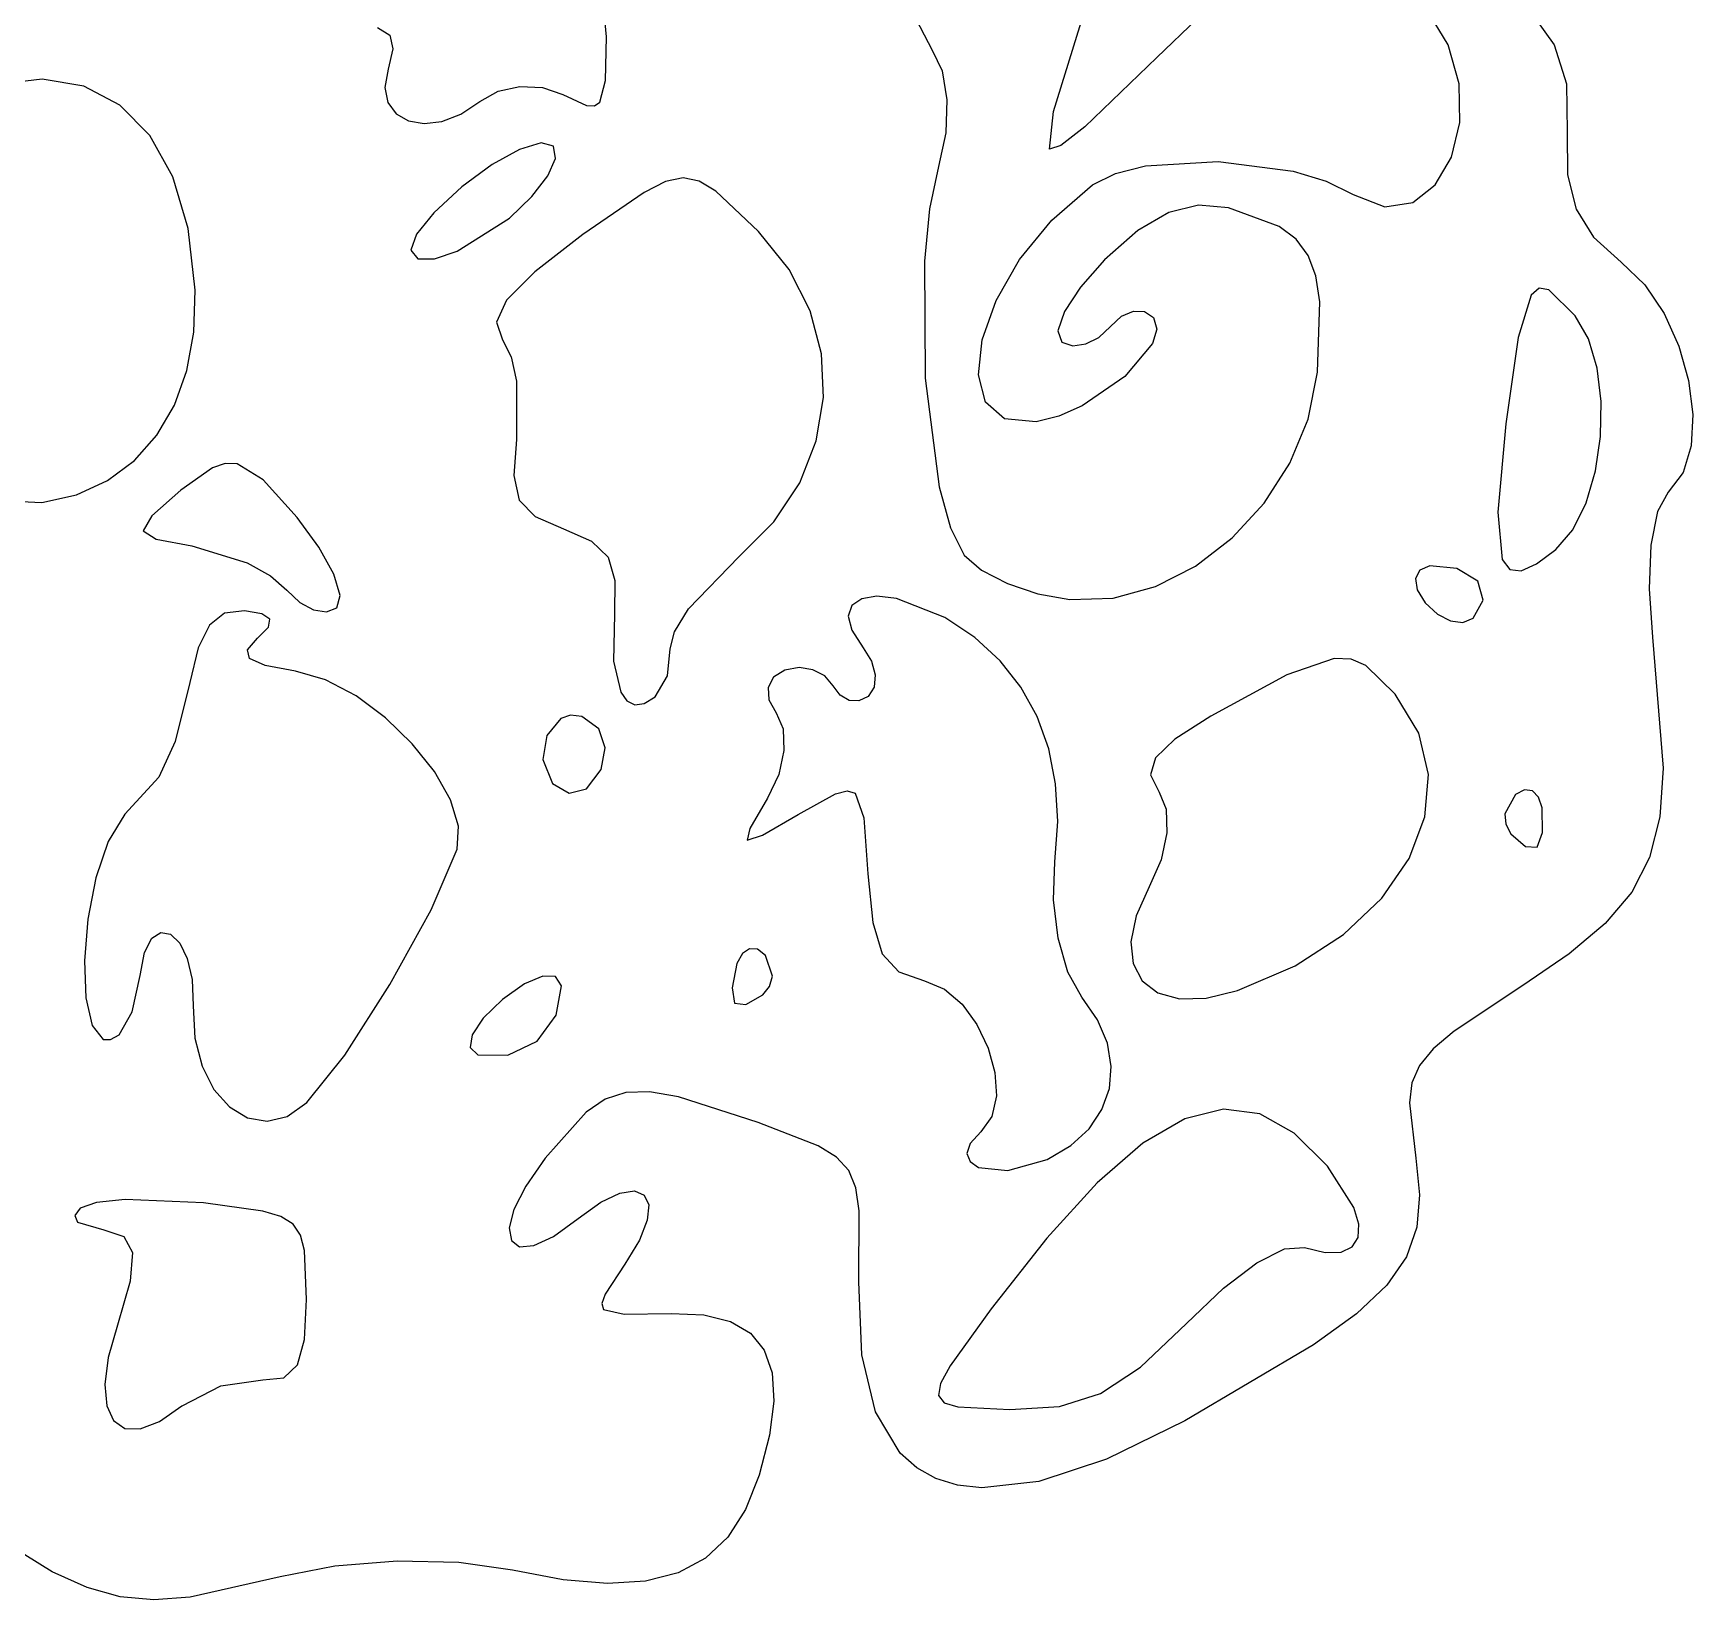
# Model space of a CAD drawing. Extents: x 9 to 1857, y 16 to 982.
# Drawn here: x 1544.4 to 1600.7, y 287.4 to 340.5 of the extents above; entities that cross this region are included whole.
import ezdxf

# ---------------------------------------------------------------- set-up
doc = ezdxf.new("R2010")
doc.units = 0

msp = doc.modelspace()

# ---------------------------------------------------------------- linework, layer by layer
at = {"layer": 'Layer 1'}
for p, q in [((1563.8504, 340.41072), (1563.635225, 342.632319)), ((1579.8067, 340.42605), (1580.336856, 342.139048)), ((1592.419615, 340.140434), (1591.6635, 341.38374)), ((1595.060091, 341.46313), (1596.017875, 340.13376)), ((1574.2058, 341.284271), (1574.9031, 339.95274)), ((1583.901715, 341.023552), (1582.5252, 339.70204)), ((1556.072614, 340.727197), (1556.491663, 340.459989)), ((1556.491663, 340.459989), (1556.59933, 340.005466)), ((1563.817288, 338.928155), (1563.8504, 340.41072)), ((1579.021925, 337.878015), (1579.8067, 340.42605)), ((1556.59933, 340.005466), (1556.4371, 339.30681)), ((1574.9031, 339.95274), (1575.24342, 339.251697)), ((1582.5252, 339.70204), (1580.0826, 337.348884)), ((1592.787092, 338.811271), (1592.419615, 340.140434)), ((1596.017875, 340.13376), (1596.429772, 338.809183)), ((1556.4371, 339.30681), (1556.32686, 338.686222)), ((1575.24342, 339.251697), (1575.398013, 338.27505)), ((1544.68762, 338.970287), (1543.10999, 338.7863)), ((1546.101406, 338.731476), (1544.68762, 338.970287)), ((1547.327662, 338.08757), (1546.101406, 338.731476)), ((1556.32686, 338.686222), (1556.42788, 338.179452)), ((1560.170628, 338.560827), (1560.909275, 338.722775)), ((1560.909275, 338.722775), (1561.669634, 338.686798)), ((1561.669634, 338.686798), (1562.3594, 338.44514)), ((1563.623675, 338.193261), (1563.817288, 338.928155)), ((1592.808021, 337.503808), (1592.787092, 338.811271)), ((1596.429772, 338.809183), (1596.4536, 337.18352)), ((1548.342705, 337.056274), (1547.327662, 338.08757)), ((1556.42788, 338.179452), (1556.705794, 337.798637)), ((1558.899092, 337.777684), (1559.546, 338.20871)), ((1559.546, 338.20871), (1560.170628, 338.560827)), ((1562.3594, 338.44514), (1563.170675, 338.075702)), ((1563.170675, 338.075702), (1563.435779, 338.065461)), ((1563.435779, 338.065461), (1563.623675, 338.193261)), ((1575.398013, 338.27505), (1575.359723, 337.1521)), ((1556.705794, 337.798637), (1557.126238, 337.555915)), ((1557.126238, 337.555915), (1557.654845, 337.463424)), ((1557.654845, 337.463424), (1558.257252, 337.533301)), ((1558.257252, 337.533301), (1558.899092, 337.777684)), ((1578.8811, 336.59418), (1579.021925, 337.878015)), ((1592.524488, 336.325603), (1592.808021, 337.503808)), ((1549.122848, 335.655293), (1548.342705, 337.056274)), ((1575.359723, 337.1521), (1575.1214, 336.01215)), ((1580.0826, 337.348884), (1579.266919, 336.720735)), ((1596.4536, 337.18352), (1596.472089, 335.724795)), ((1560.895862, 336.582496), (1559.96653, 336.069858)), ((1561.625339, 336.806251), (1560.895862, 336.582496)), ((1562.0528, 336.69577), (1561.625339, 336.806251)), ((1562.116352, 336.283856), (1562.0528, 336.69577)), ((1579.266919, 336.720735), (1578.8811, 336.59418)), ((1591.978581, 335.384213), (1592.524488, 336.325603)), ((1559.96653, 336.069858), (1558.9395, 335.31369)), ((1561.854863, 335.68687), (1562.116352, 336.283856)), ((1575.1214, 336.01215), (1574.810602, 334.566224)), ((1580.3418, 335.37921), (1581.120068, 335.767985)), ((1581.120068, 335.767985), (1582.140697, 336.028727)), ((1582.140697, 336.028727), (1584.611425, 336.176967)), ((1584.611425, 336.176967), (1587.158766, 335.845655)), ((1587.158766, 335.845655), (1588.27516, 335.506954)), ((1549.644408, 333.90233), (1549.122848, 335.655293)), ((1558.9395, 335.31369), (1557.985334, 334.436584)), ((1561.317542, 334.984817), (1561.854863, 335.68687)), ((1565.844565, 335.492228), (1565.121572, 335.129746)), ((1566.4472, 335.619495), (1565.844565, 335.492228)), ((1566.997204, 335.512753), (1566.4472, 335.619495)), ((1567.562303, 335.173207), (1566.997204, 335.512753)), ((1578.967493, 334.189955), (1580.3418, 335.37921)), ((1588.27516, 335.506954), (1589.1875, 335.05651)), ((1591.212389, 334.787196), (1591.978581, 335.384213)), ((1596.472089, 335.724795), (1596.758338, 334.563044)), ((1560.5536, 334.2577), (1561.317542, 334.984817)), ((1565.121572, 335.129746), (1563.0436, 333.69431)), ((1569.0087, 333.80053), (1567.562303, 335.173207)), ((1583.94707, 334.697651), (1582.933663, 334.44601)), ((1584.9633, 334.60363), (1583.94707, 334.697651)), ((1589.1875, 335.05651), (1590.267999, 334.642109)), ((1590.267999, 334.642109), (1591.212389, 334.787196)), ((1557.985334, 334.436584), (1557.3973, 333.70516)), ((1558.778175, 333.138724), (1560.5536, 334.2577)), ((1560.5536, 334.2577), (1560.5536, 334.2577)), ((1574.810602, 334.566224), (1574.636953, 332.796908)), ((1577.868578, 332.848602), (1578.967493, 334.189955)), ((1582.933663, 334.44601), (1581.880673, 333.830927)), ((1586.677469, 333.971122), (1584.9633, 334.60363)), ((1596.758338, 334.563044), (1597.351167, 333.60466)), ((1549.8837, 331.81509), (1549.644408, 333.90233)), ((1557.3973, 333.70516), (1557.205566, 333.168481)), ((1563.0436, 333.69431), (1561.411955, 332.429176)), ((1570.046433, 332.507691), (1569.0087, 333.80053)), ((1581.880673, 333.830927), (1580.7457, 332.83462)), ((1587.254524, 333.538171), (1586.677469, 333.971122)), ((1587.6662, 332.988009), (1587.254524, 333.538171)), ((1597.351167, 333.60466), (1598.2894, 332.75604)), ((1557.205566, 333.168481), (1557.4403, 332.87561)), ((1558.003478, 332.877512), (1558.778175, 333.138724)), ((1587.928476, 332.291075), (1587.6662, 332.988009)), ((1557.4403, 332.87561), (1558.003478, 332.877512)), ((1561.411955, 332.429176), (1560.454813, 331.466626)), ((1570.758902, 331.11121), (1570.046433, 332.507691)), ((1574.636953, 332.796908), (1574.666275, 328.818696)), ((1577.069481, 331.457609), (1577.868578, 332.848602)), ((1580.7457, 332.83462), (1579.932573, 331.914076)), ((1598.2894, 332.75604), (1599.087172, 331.992769)), ((1549.841308, 330.389487), (1549.8837, 331.81509)), ((1579.932573, 331.914076), (1579.388613, 331.081486)), ((1588.057331, 331.417809), (1587.928476, 332.291075)), ((1595.50343, 331.874436), (1595.234675, 331.644209)), ((1595.829163, 331.815758), (1595.50343, 331.874436)), ((1596.7235, 330.94387), (1595.829163, 331.815758)), ((1599.087172, 331.992769), (1599.744417, 331.019507)), ((1560.454813, 331.466626), (1560.110289, 330.725749)), ((1576.594625, 330.11944), (1577.069481, 331.457609)), ((1587.9787, 329.02404), (1588.057331, 331.417809)), ((1595.234675, 331.644209), (1594.79615, 330.20485)), ((1560.110289, 330.725749), (1560.3165, 330.12563)), ((1571.148497, 329.650435), (1570.758902, 331.11121)), ((1579.388613, 331.081486), (1579.16132, 330.42835)), ((1580.955, 330.57357), (1581.331605, 330.923413)), ((1581.331605, 330.923413), (1581.732163, 331.098633)), ((1581.732163, 331.098633), (1582.108814, 331.089025)), ((1582.108814, 331.089025), (1582.4137, 330.88439)), ((1582.4137, 330.88439), (1582.532051, 330.491614)), ((1597.18156, 330.158483), (1596.7235, 330.94387)), ((1599.744417, 331.019507), (1600.245875, 329.910987)), ((1549.602798, 329.082399), (1549.841308, 330.389487)), ((1560.3165, 330.12563), (1560.608694, 329.551329)), ((1576.468435, 328.936554), (1576.594625, 330.11944)), ((1579.16132, 330.42835), (1579.2982, 330.04617)), ((1580.119663, 329.984899), (1580.562798, 330.206653)), ((1580.562798, 330.206653), (1580.955, 330.57357)), ((1582.532051, 330.491614), (1582.376566, 329.997964)), ((1594.79615, 330.20485), (1594.3697, 327.27331)), ((1597.473366, 329.164052), (1597.18156, 330.158483)), ((1571.217613, 328.16471), (1571.148497, 329.650435)), ((1579.2982, 330.04617), (1579.679995, 329.92563)), ((1579.679995, 329.92563), (1580.119663, 329.984899)), ((1582.376566, 329.997964), (1581.4393, 328.881365)), ((1600.245875, 329.910987), (1600.576288, 328.741943)), ((1549.179374, 327.909362), (1549.602798, 329.082399)), ((1560.608694, 329.551329), (1560.796075, 328.721924)), ((1587.661093, 327.436588), (1587.9787, 329.02404)), ((1597.605032, 328.035499), (1597.473366, 329.164052)), ((1560.796075, 328.721924), (1560.7937, 326.74191)), ((1574.666275, 328.818696), (1575.139709, 325.138686)), ((1576.715334, 328.011413), (1576.468435, 328.936554)), ((1581.4393, 328.881365), (1579.992334, 327.881233)), ((1600.576288, 328.741943), (1600.720395, 327.587108)), ((1548.582238, 326.885909), (1549.179374, 327.909362)), ((1570.968638, 326.693381), (1571.217613, 328.16471)), ((1577.359748, 327.446478), (1576.715334, 328.011413)), ((1579.992334, 327.881233), (1579.199724, 327.533168)), ((1597.582675, 326.847748), (1597.605032, 328.035499)), ((1578.4261, 327.34421), (1577.359748, 327.446478)), ((1579.199724, 327.533168), (1578.4261, 327.34421)), ((1587.043197, 325.943395), (1587.661093, 327.436588)), ((1600.720395, 327.587108), (1600.662939, 326.521217)), ((1547.82259, 326.027575), (1548.582238, 326.885909)), ((1560.7937, 326.74191), (1560.69915, 325.515629)), ((1594.3697, 327.27331), (1594.098619, 324.279088)), ((1597.412408, 325.675721), (1597.582675, 326.847748)), ((1570.403967, 325.275795), (1570.968638, 326.693381)), ((1600.662939, 326.521217), (1600.38866, 325.619003)), ((1546.911633, 325.349896), (1547.82259, 326.027575)), ((1550.469325, 325.777218), (1549.4027, 325.02299)), ((1550.904329, 325.926335), (1550.469325, 325.777218)), ((1551.315375, 325.913715), (1550.904329, 325.926335)), ((1552.190337, 325.374035), (1551.315375, 325.913715)), ((1586.17054, 324.586291), (1587.043197, 325.943395)), ((1597.100347, 324.594342), (1597.412408, 325.675721)), ((1600.38866, 325.619003), (1599.8823, 324.9552)), ((1545.860569, 324.868406), (1546.911633, 325.349896)), ((1553.3437, 324.09973), (1552.190337, 325.374035)), ((1560.69915, 325.515629), (1560.8866, 324.688043)), ((1569.52599, 323.951296), (1570.403967, 325.275795)), ((1575.139709, 325.138686), (1575.521201, 323.742123)), ((1543.977144, 324.637982), (1544.6806, 324.59864)), ((1544.6806, 324.59864), (1545.860569, 324.868406)), ((1549.4027, 325.02299), (1548.409864, 324.14956)), ((1560.8866, 324.688043), (1561.425725, 324.12878)), ((1585.08865, 323.407107), (1586.17054, 324.586291)), ((1596.652606, 323.678534), (1597.100347, 324.594342)), ((1599.8823, 324.9552), (1599.519309, 324.300548)), ((1548.409864, 324.14956), (1548.120687, 323.642544)), ((1554.086469, 323.089009), (1553.3437, 324.09973)), ((1561.425725, 324.12878), (1562.3862, 323.70747)), ((1568.3371, 322.75923), (1569.52599, 323.951296)), ((1594.098619, 324.279088), (1594.2547, 322.664015)), ((1599.519309, 324.300548), (1599.2991, 323.154304)), ((1548.120687, 323.642544), (1548.563717, 323.354383)), ((1562.3862, 323.70747), (1563.340367, 323.29161)), ((1575.521201, 323.742123), (1575.9876, 322.81805)), ((1583.843054, 322.447675), (1585.08865, 323.407107)), ((1596.0753, 323.00322), (1596.652606, 323.678534)), ((1548.563717, 323.354383), (1549.7675, 323.13752)), ((1549.7675, 323.13752), (1551.6445, 322.559593)), ((1554.588075, 322.173019), (1554.086469, 323.089009)), ((1563.340367, 323.29161), (1563.900588, 322.747881)), ((1575.9876, 322.81805), (1576.579459, 322.306446)), ((1595.413865, 322.516632), (1596.0753, 323.00322)), ((1596.0753, 323.00322), (1596.0753, 323.00322)), ((1599.2991, 323.154304), (1599.238941, 321.677975)), ((1551.6445, 322.559593), (1552.44005, 322.112668)), ((1563.900588, 322.747881), (1564.135364, 321.961702)), ((1566.633725, 320.996981), (1568.3371, 322.75923)), ((1576.579459, 322.306446), (1577.4539, 321.850866)), ((1582.479278, 321.749824), (1583.843054, 322.447675)), ((1591.449764, 322.30443), (1591.305488, 322.019325)), ((1591.794, 322.44962), (1591.449764, 322.30443)), ((1592.714163, 322.358809), (1591.794, 322.44962)), ((1593.4199, 321.93103), (1592.714163, 322.358809)), ((1594.2547, 322.664015), (1594.510657, 322.329277)), ((1594.510657, 322.329277), (1594.894681, 322.286067)), ((1594.894681, 322.286067), (1595.413865, 322.516632)), ((1552.44005, 322.112668), (1552.9989, 321.62654)), ((1554.804344, 321.452545), (1554.588075, 322.173019)), ((1564.135364, 321.961702), (1564.1132, 320.81849)), ((1577.4539, 321.850866), (1578.493116, 321.500918)), ((1581.042851, 321.355385), (1582.479278, 321.749824)), ((1591.305488, 322.019325), (1591.366317, 321.635505)), ((1593.602, 321.28681), (1593.4199, 321.93103)), ((1599.238941, 321.677975), (1599.3561, 320.03307)), ((1552.9989, 321.62654), (1552.9993, 321.6266)), ((1552.9993, 321.6266), (1553.436669, 321.212495)), ((1553.436669, 321.212495), (1553.90145, 320.961669)), ((1554.6911, 321.02837), (1554.804344, 321.452545)), ((1572.17948, 321.110923), (1572.054509, 320.750386)), ((1572.514125, 321.338731), (1572.17948, 321.110923)), ((1573.027617, 321.422488), (1572.514125, 321.338731)), ((1573.689128, 321.350869), (1573.027617, 321.422488)), ((1575.3329, 320.69621), (1573.689128, 321.350869)), ((1578.493116, 321.500918), (1579.5793, 321.30621)), ((1579.5793, 321.30619), (1581.042851, 321.355385)), ((1579.5793, 321.30621), (1579.5793, 321.30619)), ((1591.366317, 321.635505), (1591.6374, 321.19417)), ((1591.6374, 321.19417), (1592.049186, 320.810992)), ((1593.2633, 320.67559), (1593.602, 321.28681)), ((1550.88187, 320.850137), (1550.367213, 320.442436)), ((1551.5549, 320.93023), (1550.88187, 320.850137)), ((1552.150692, 320.825478), (1551.5549, 320.93023)), ((1552.419588, 320.645044), (1552.150692, 320.825478)), ((1552.368289, 320.37499), (1552.419588, 320.645044)), ((1553.90145, 320.961669), (1554.338106, 320.893751)), ((1554.338106, 320.893751), (1554.6911, 321.02837)), ((1564.1132, 320.81849), (1564.085859, 319.215425)), ((1566.149622, 320.215632), (1566.633725, 320.996981)), ((1572.054509, 320.750386), (1572.17004, 320.268444)), ((1576.343961, 320.022289), (1575.3329, 320.69621)), ((1592.049186, 320.810992), (1592.492988, 320.585493)), ((1592.492988, 320.585493), (1592.91547, 320.534687)), ((1592.91547, 320.534687), (1593.2633, 320.67559)), ((1593.2633, 320.67559), (1593.2633, 320.67559)), ((1550.367213, 320.442436), (1549.983148, 319.670642)), ((1551.655619, 319.605393), (1552.0035, 320.00138)), ((1552.0035, 320.00138), (1552.368289, 320.37499)), ((1566.0123, 319.63737), (1566.149622, 320.215632)), ((1572.17004, 320.268444), (1572.5569, 319.67642)), ((1577.204148, 319.23499), (1576.343961, 320.022289)), ((1599.3561, 320.03307), (1599.710044, 315.582093)), ((1549.983148, 319.670642), (1549.7019, 318.49827)), ((1551.7316, 319.306255), (1551.655619, 319.605393)), ((1565.92145, 318.717222), (1566.0123, 319.63737)), ((1572.5569, 319.67642), (1572.843173, 319.216748)), ((1552.265456, 319.074332), (1551.7316, 319.306255)), ((1553.2912, 318.87999), (1552.265456, 319.074332)), ((1554.310835, 318.587267), (1553.2912, 318.87999)), ((1564.085859, 319.215425), (1564.329775, 318.166542)), ((1569.8954, 318.91767), (1569.514419, 318.676586)), ((1570.382575, 319.002054), (1569.8954, 318.91767)), ((1570.854225, 318.929157), (1570.382575, 319.002054)), ((1571.256537, 318.716562), (1570.854225, 318.929157)), ((1572.843173, 319.216748), (1572.971037, 318.752034)), ((1577.911184, 318.339365), (1577.204148, 319.23499)), ((1588.5441, 319.30971), (1586.937556, 318.752245)), ((1589.121034, 319.288018), (1588.5441, 319.30971)), ((1589.621144, 319.07495), (1589.121034, 319.288018)), ((1590.6131, 318.10141), (1589.621144, 319.07495)), ((1549.7019, 318.49827), (1549.209038, 316.494027)), ((1555.348758, 318.037337), (1554.310835, 318.587267)), ((1565.4937, 318.0115), (1565.92145, 318.717222)), ((1569.514419, 318.676586), (1569.331925, 318.322801)), ((1569.331925, 318.322801), (1569.357594, 317.903903)), ((1571.5357, 318.38185), (1571.256537, 318.716562)), ((1571.779486, 318.06121), (1571.5357, 318.38185)), ((1572.934858, 318.336487), (1572.729, 318.02432)), ((1572.971037, 318.752034), (1572.934858, 318.336487)), ((1578.462787, 317.340469), (1577.911184, 318.339365)), ((1586.937556, 318.752245), (1584.3571, 317.34911)), ((1556.348217, 317.292676), (1555.348758, 318.037337)), ((1564.329775, 318.166542), (1564.54269, 317.871804)), ((1564.54269, 317.871804), (1564.810503, 317.741874)), ((1564.810503, 317.741874), (1565.128908, 317.785504)), ((1565.128908, 317.785504), (1565.4936, 318.01145)), ((1565.4936, 318.01145), (1565.4937, 318.0115)), ((1569.357594, 317.903903), (1569.6011, 317.46748)), ((1572.085737, 317.886919), (1571.779486, 318.06121)), ((1572.415295, 317.87071), (1572.085737, 317.886919)), ((1572.729, 318.02432), (1572.415295, 317.87071)), ((1591.416692, 316.777446), (1590.6131, 318.10141)), ((1557.252463, 316.415757), (1556.348217, 317.292676)), ((1562.294992, 317.271353), (1561.816887, 316.69835)), ((1562.629832, 317.384824), (1562.294992, 317.271353)), ((1563.0099, 317.34021), (1562.629832, 317.384824)), ((1563.582392, 316.923282), (1563.0099, 317.34021)), ((1569.6011, 317.46748), (1569.845008, 316.916608)), ((1578.85668, 316.243354), (1578.462787, 317.340469)), ((1584.3571, 317.34911), (1583.142819, 316.575476)), ((1561.816887, 316.69835), (1561.687364, 315.877592)), ((1563.804887, 316.275221), (1563.582392, 316.923282)), ((1569.845008, 316.916608), (1569.871837, 316.186067)), ((1591.746727, 315.372483), (1591.416692, 316.777446)), ((1549.209038, 316.494027), (1548.6459, 315.27646)), ((1558.004744, 315.469056), (1557.252463, 316.415757)), ((1563.668039, 315.546478), (1563.804887, 316.275221)), ((1569.871837, 316.186067), (1569.690973, 315.371028)), ((1579.090583, 315.053074), (1578.85668, 316.243354)), ((1583.142819, 316.575476), (1582.47645, 315.933604)), ((1561.687364, 315.877592), (1562.0182, 315.06547)), ((1563.1625, 314.8875), (1563.668039, 315.546478)), ((1582.47645, 315.933604), (1582.311681, 315.355524)), ((1599.710044, 315.582093), (1599.598052, 313.93152)), ((1548.6459, 315.27646), (1547.4923, 314.02194)), ((1558.548311, 314.515046), (1558.004744, 315.469056)), ((1562.0182, 315.06547), (1562.582437, 314.737753)), ((1569.690973, 315.371028), (1569.3118, 314.56666)), ((1579.162216, 313.774681), (1579.090583, 315.053074)), ((1582.311681, 315.355524), (1582.6022, 314.77327)), ((1591.629726, 313.936453), (1591.746727, 315.372483)), ((1558.826413, 313.616203), (1558.548311, 314.515046)), ((1562.582437, 314.737753), (1563.1625, 314.8875)), ((1563.1625, 314.8875), (1563.1625, 314.8875)), ((1569.3118, 314.56666), (1568.706923, 313.544114)), ((1570.3482, 314.01171), (1571.615814, 314.7145)), ((1571.615814, 314.7145), (1572.011412, 314.823611)), ((1572.011412, 314.823611), (1572.285237, 314.739865)), ((1572.285237, 314.739865), (1572.578667, 313.899798)), ((1582.6022, 314.77327), (1582.848589, 314.190889)), ((1594.7032, 314.68947), (1594.345063, 314.041452)), ((1595.006748, 314.846488), (1594.7032, 314.68947)), ((1595.277738, 314.813909), (1595.006748, 314.846488)), ((1595.486608, 314.606503), (1595.277738, 314.813909)), ((1595.6038, 314.23904), (1595.486608, 314.606503)), ((1547.4923, 314.02194), (1546.927021, 313.103818)), ((1569.13772, 313.31344), (1570.3482, 314.01171)), ((1572.578667, 313.899798), (1572.7183, 312.00629)), ((1582.848589, 314.190889), (1582.867813, 313.391924)), ((1591.092212, 312.519288), (1591.629726, 313.936453)), ((1594.345063, 314.041452), (1594.370467, 313.682097)), ((1595.617188, 313.405204), (1595.6038, 314.23904)), ((1599.598052, 313.93152), (1599.2535, 312.55715)), ((1558.7823, 312.835), (1558.826413, 313.616203)), ((1568.706923, 313.544114), (1568.619762, 313.141974)), ((1568.619762, 313.141974), (1569.13772, 313.31344)), ((1579.0693, 312.41323), (1579.162216, 313.774681)), ((1582.867813, 313.391924), (1582.670755, 312.481627)), ((1594.370467, 313.682097), (1594.5393, 313.35745)), ((1594.5393, 313.35745), (1595.04635, 312.932421)), ((1595.44, 312.907), (1595.617188, 313.405204)), ((1546.927021, 313.103818), (1546.508733, 311.863874)), ((1557.892369, 310.779028), (1558.7823, 312.835)), ((1595.04635, 312.932421), (1595.44, 312.907)), ((1595.44, 312.907), (1595.44, 312.907)), ((1579.023783, 311.113456), (1579.0693, 312.41323)), ((1582.670755, 312.481627), (1582.2683, 311.56525)), ((1590.16071, 311.170919), (1591.092212, 312.519288)), ((1599.2535, 312.55715), (1598.646448, 311.378676)), ((1546.508733, 311.863874), (1546.241376, 310.460578)), ((1572.7183, 312.00629), (1572.88317, 310.346055)), ((1582.2683, 311.56525), (1581.820554, 310.574566)), ((1579.181038, 309.814182), (1579.023783, 311.113456)), ((1588.861742, 309.941279), (1590.16071, 311.170919)), ((1598.646448, 311.378676), (1597.746956, 310.315793)), ((1546.241376, 310.460578), (1546.128888, 309.052397)), ((1556.49735, 308.242645), (1557.892369, 310.779028)), ((1581.820554, 310.574566), (1581.644705, 309.69764)), ((1548.415167, 309.815914), (1548.721026, 310.015221)), ((1548.721026, 310.015221), (1549.048162, 309.952751)), ((1549.048162, 309.952751), (1549.358822, 309.650119)), ((1572.88317, 310.346055), (1573.207388, 309.282931)), ((1587.221831, 308.880299), (1588.861742, 309.941279)), ((1597.746956, 310.315793), (1596.525087, 309.288193)), ((1548.0183, 308.54552), (1548.16834, 309.333218)), ((1548.16834, 309.333218), (1548.415167, 309.815914)), ((1549.358822, 309.650119), (1549.615252, 309.128938)), ((1568.459806, 309.29295), (1568.2762, 308.95376)), ((1568.703675, 309.457821), (1568.459806, 309.29295)), ((1568.976006, 309.439356), (1568.703675, 309.457821)), ((1569.245, 309.22854), (1568.976006, 309.439356)), ((1573.207388, 309.282931), (1573.767461, 308.671887)), ((1579.511073, 308.666128), (1579.181038, 309.814182)), ((1581.644705, 309.69764), (1581.722325, 308.956131)), ((1596.525087, 309.288193), (1594.9509, 308.21557)), ((1546.128888, 309.052397), (1546.175207, 307.797801)), ((1549.615252, 309.128938), (1549.779696, 308.41082)), ((1568.2762, 308.95376), (1568.10775, 308.137031)), ((1569.476262, 308.525159), (1569.245, 309.22854)), ((1581.722325, 308.956131), (1582.034988, 308.371697)), ((1585.2675, 308.03791), (1587.221831, 308.880299)), ((1547.749688, 307.323207), (1548.0183, 308.54552)), ((1549.779696, 308.41082), (1549.8144, 307.51738)), ((1554.969056, 305.852482), (1556.49735, 308.242645)), ((1561.061527, 308.267724), (1560.3136, 307.73942)), ((1561.681887, 308.529953), (1561.061527, 308.267724)), ((1562.11983, 308.513372), (1561.681887, 308.529953)), ((1562.3205, 308.20525), (1562.11983, 308.513372)), ((1562.137775, 307.208969), (1562.3205, 308.20525)), ((1569.158, 307.88933), (1569.384373, 308.176827)), ((1569.384373, 308.176827), (1569.476262, 308.525159)), ((1573.767461, 308.671887), (1574.6399, 308.36789)), ((1574.6399, 308.36789), (1575.316439, 308.091376)), ((1579.9839, 307.82001), (1579.511073, 308.666128)), ((1582.034988, 308.371697), (1582.564264, 307.965997)), ((1594.9509, 308.21557), (1592.618098, 306.657718)), ((1546.175207, 307.797801), (1546.384273, 306.855257)), ((1560.3136, 307.73942), (1559.655237, 307.103013)), ((1568.10775, 308.137031), (1568.1892, 307.61455)), ((1568.1892, 307.61455), (1568.580675, 307.566169)), ((1568.580675, 307.566169), (1569.158, 307.88933)), ((1569.158, 307.88933), (1569.158, 307.88933)), ((1575.316439, 308.091376), (1575.919322, 307.573437)), ((1580.517066, 307.040801), (1579.9839, 307.82001)), ((1582.564264, 307.965997), (1583.291727, 307.760688)), ((1583.291727, 307.760688), (1584.198948, 307.77743)), ((1584.198948, 307.77743), (1585.2675, 308.03788)), ((1585.2675, 308.03788), (1585.2675, 308.03791)), ((1547.3064, 306.5402), (1547.749688, 307.323207)), ((1549.8144, 307.51738), (1549.870651, 306.428267)), ((1559.655237, 307.103013), (1559.282025, 306.542325)), ((1561.489, 306.3202), (1562.137775, 307.208969)), ((1575.919322, 307.573437), (1576.422881, 306.882818)), ((1580.847864, 306.250585), (1580.517066, 307.040801)), ((1546.384273, 306.855257), (1546.760025, 306.383234)), ((1547.011638, 306.373189), (1547.3064, 306.5402)), ((1547.3064, 306.5402), (1547.3064, 306.5402)), ((1559.282025, 306.542325), (1559.216725, 306.108927)), ((1576.422881, 306.882818), (1576.80145, 306.088257)), ((1592.618098, 306.657718), (1591.904043, 306.05742)), ((1546.760025, 306.383234), (1547.011638, 306.373189)), ((1549.870651, 306.428267), (1550.117255, 305.475031)), ((1559.216725, 306.108927), (1559.4821, 305.85439)), ((1560.494925, 305.848338), (1561.489, 306.3202)), ((1561.489, 306.3202), (1561.489, 306.3202)), ((1576.80145, 306.088257), (1577.029363, 305.258499)), ((1580.980233, 305.467763), (1580.847864, 306.250585)), ((1591.904043, 306.05742), (1591.440138, 305.49336)), ((1550.117255, 305.475031), (1550.520016, 304.686711)), ((1553.6793, 304.23517), (1554.969056, 305.852482)), ((1559.4821, 305.85439), (1560.494925, 305.848338)), ((1580.918113, 304.710736), (1580.980233, 305.467763)), ((1591.440138, 305.49336), (1591.187821, 304.903402)), ((1577.029363, 305.258499), (1577.080953, 304.462284)), ((1591.187821, 304.903402), (1591.108533, 304.225412)), ((1550.520016, 304.686711), (1551.044737, 304.092344)), ((1553.008701, 303.763343), (1553.6793, 304.23517)), ((1563.806311, 304.348603), (1563.158286, 303.908491)), ((1564.502563, 304.576013), (1563.806311, 304.348603)), ((1565.308469, 304.601043), (1564.502563, 304.576013)), ((1566.285458, 304.434018), (1565.308469, 304.601043)), ((1568.9984, 303.56509), (1566.285458, 304.434018)), ((1577.080953, 304.462284), (1576.930554, 303.768354)), ((1580.66544, 303.997906), (1580.918113, 304.710736)), ((1591.108533, 304.225412), (1591.3148, 302.35679)), ((1551.044737, 304.092344), (1551.657223, 303.720968)), ((1551.657223, 303.720968), (1552.323277, 303.601622)), ((1552.323277, 303.601622), (1553.008701, 303.763343)), ((1563.158286, 303.908491), (1561.7612, 302.34887)), ((1576.930554, 303.768354), (1576.5525, 303.24545)), ((1580.226155, 303.347672), (1580.66544, 303.997906)), ((1583.47855, 303.691062), (1582.056955, 302.8588)), ((1584.792033, 304.0193), (1583.47855, 303.691062)), ((1586.021412, 303.853698), (1584.792033, 304.0193)), ((1587.190698, 303.204446), (1586.021412, 303.853698)), ((1571.036042, 302.765041), (1568.9984, 303.56509)), ((1576.5525, 303.24545), (1576.19121, 302.853686)), ((1579.604195, 302.778437), (1580.226155, 303.347672)), ((1588.3239, 302.08173), (1587.190698, 303.204446)), ((1571.658619, 302.385254), (1571.036042, 302.765041)), ((1576.19121, 302.853686), (1576.080722, 302.512448)), ((1578.8035, 302.3086), (1579.604195, 302.778437)), ((1582.056955, 302.8588), (1580.503238, 301.512325)), ((1561.7612, 302.34887), (1561.10633, 301.405534)), ((1572.070288, 301.93436), (1571.658619, 302.385254)), ((1576.080722, 302.512448), (1576.187448, 302.23571)), ((1576.187448, 302.23571), (1576.4778, 302.037446)), ((1576.4778, 302.037446), (1577.475028, 301.932242)), ((1577.475028, 301.932242), (1578.8037, 302.30863)), ((1578.8037, 302.30863), (1578.8035, 302.3086)), ((1589.217661, 300.67896), (1588.3239, 302.08173)), ((1591.3148, 302.35679), (1591.441695, 301.102818)), ((1561.10633, 301.405534), (1560.706527, 300.608308)), ((1572.310989, 301.348908), (1572.070288, 301.93436)), ((1580.503238, 301.512325), (1578.793389, 299.641451)), ((1546.533644, 300.851131), (1545.9806, 300.65269)), ((1547.50815, 300.951396), (1546.533644, 300.851131)), ((1550.1715, 300.83365), (1547.50815, 300.951396)), ((1552.179005, 300.549319), (1550.1715, 300.83365)), ((1562.8898, 300.29912), (1563.659603, 300.85493)), ((1563.659603, 300.85493), (1564.301136, 301.162179)), ((1564.301136, 301.162179), (1564.79681, 301.238089)), ((1564.79681, 301.238089), (1565.129038, 301.099881)), ((1565.129038, 301.099881), (1565.280229, 300.764776)), ((1572.420664, 300.565449), (1572.310989, 301.348908)), ((1591.441695, 301.102818), (1591.354886, 300.005272)), ((1545.9806, 300.65269), (1545.804284, 300.402369)), ((1545.804284, 300.402369), (1545.892475, 300.184382)), ((1552.796823, 300.369286), (1552.179005, 300.549319)), ((1553.211912, 300.112739), (1552.796823, 300.369286)), ((1560.706527, 300.608308), (1560.547963, 299.982296)), ((1562.049569, 299.692489), (1562.8898, 300.29912)), ((1565.280229, 300.764776), (1565.232795, 300.249995)), ((1572.4067, 298.15071), (1572.420664, 300.565449)), ((1589.379651, 300.11317), (1589.217661, 300.67896)), ((1545.892475, 300.184382), (1546.787, 299.91406)), ((1546.787, 299.91406), (1547.466748, 299.695823)), ((1553.465194, 299.741223), (1553.211912, 300.112739)), ((1553.597589, 299.216287), (1553.465194, 299.741223)), ((1560.547963, 299.982296), (1560.616813, 299.552604)), ((1565.232795, 300.249995), (1564.969149, 299.57276)), ((1589.358187, 299.660439), (1589.379651, 300.11317)), ((1591.354886, 300.005272), (1591.003156, 299.005731)), ((1547.466748, 299.695823), (1547.761362, 299.145555)), ((1547.761362, 299.145555), (1547.683695, 298.17285)), ((1553.6634, 297.55234), (1553.597589, 299.216287)), ((1560.616813, 299.552604), (1560.899248, 299.344335)), ((1560.899248, 299.344335), (1561.381442, 299.382595)), ((1561.381442, 299.382595), (1562.049569, 299.692489)), ((1564.969149, 299.57276), (1564.4717, 298.75029)), ((1578.793389, 299.641451), (1576.9034, 297.23599)), ((1585.925187, 298.797188), (1586.859808, 299.271046)), ((1586.859808, 299.271046), (1587.5349, 299.32006)), ((1587.5349, 299.32006), (1588.241627, 299.150578)), ((1588.241627, 299.150578), (1588.78432, 299.162145)), ((1588.78432, 299.162145), (1589.158126, 299.337765)), ((1589.158126, 299.337765), (1589.358187, 299.660439)), ((1564.4717, 298.75029), (1563.80407, 297.731632)), ((1584.794048, 297.9391), (1585.925187, 298.797188)), ((1591.003156, 299.005731), (1590.335288, 298.045775)), ((1547.683695, 298.17285), (1547.2466, 296.6873)), ((1572.511134, 295.675273), (1572.4067, 298.15071)), ((1590.335288, 298.045775), (1589.300065, 297.066985)), ((1553.598173, 296.193782), (1553.6634, 297.55234)), ((1563.80407, 297.731632), (1563.689401, 297.421377)), ((1583.5294, 296.7374), (1584.794048, 297.9391)), ((1563.689401, 297.421377), (1563.745413, 297.217678)), ((1563.745413, 297.217678), (1564.443223, 297.051464)), ((1564.443223, 297.051464), (1566.045, 297.07603)), ((1566.045, 297.07603), (1567.156005, 297.029784)), ((1567.156005, 297.029784), (1568.051303, 296.809693)), ((1576.9034, 297.23599), (1575.513083, 295.297823)), ((1589.300065, 297.066985), (1587.84627, 296.010941)), ((1547.2466, 296.6873), (1546.936617, 295.584544)), ((1568.051303, 296.809693), (1568.733268, 296.411386)), ((1568.733268, 296.411386), (1569.204275, 295.830496)), ((1581.972341, 295.260913), (1583.5297, 296.73745)), ((1583.5297, 296.73745), (1583.5294, 296.7374)), ((1553.354513, 295.333682), (1553.598173, 296.193782)), ((1569.204275, 295.830496), (1569.466697, 295.062654)), ((1587.84627, 296.010941), (1583.4781, 293.43341)), ((1546.936617, 295.584544), (1546.819862, 294.66618)), ((1552.89397, 294.901522), (1553.354513, 295.333682)), ((1572.9823, 293.738137), (1572.511134, 295.675273)), ((1575.513083, 295.297823), (1575.18669, 294.700084)), ((1580.6166, 294.362065), (1581.972341, 295.260913)), ((1546.819862, 294.66618), (1546.883127, 293.948579)), ((1549.4377, 293.945), (1550.75225, 294.626089)), ((1550.75225, 294.626089), (1552.1781, 294.82678)), ((1552.1781, 294.82678), (1552.89397, 294.901522)), ((1569.466697, 295.062654), (1569.522909, 294.103492)), ((1575.18669, 294.700084), (1575.116112, 294.296639)), ((1569.522909, 294.103492), (1569.375286, 292.94864)), ((1575.116112, 294.296639), (1575.308827, 294.047536)), ((1579.220359, 293.923237), (1580.6166, 294.362065)), ((1546.883127, 293.948579), (1547.1132, 293.44811)), ((1548.672183, 293.413188), (1549.4374, 293.94494)), ((1549.4374, 293.94494), (1549.4377, 293.945)), ((1573.819616, 292.339548), (1572.9823, 293.738137)), ((1575.308827, 294.047536), (1575.772311, 293.912823)), ((1575.772311, 293.912823), (1577.5415, 293.82676)), ((1577.5415, 293.82676), (1579.220359, 293.923237)), ((1547.1132, 293.44811), (1547.496873, 293.181142)), ((1547.496873, 293.181142), (1548.020937, 293.164045)), ((1548.020937, 293.164045), (1548.672183, 293.413188)), ((1569.375286, 292.94864), (1569.0262, 291.59373)), ((1583.4781, 293.43341), (1580.818753, 292.135577)), ((1574.375398, 291.842285), (1573.819616, 292.339548)), ((1575.0225, 291.479751), (1574.375398, 291.842285)), ((1580.818753, 292.135577), (1578.52265, 291.37752)), ((1569.0262, 291.59373), (1568.564318, 290.426879)), ((1575.760849, 291.251977), (1575.0225, 291.479751)), ((1576.590372, 291.158993), (1575.760849, 291.251977)), ((1578.52265, 291.37752), (1576.590372, 291.158993)), ((1568.564318, 290.426879), (1567.960906, 289.488101)), ((1545.035222, 288.309796), (1542.178, 290.08815)), ((1567.960906, 289.488101), (1567.203229, 288.772492)), ((1554.628869, 288.509639), (1552.7685, 288.14324)), ((1556.73595, 288.674589), (1554.628869, 288.509639)), ((1558.830956, 288.630639), (1556.73595, 288.674589)), ((1560.6551, 288.37034), (1558.830956, 288.630639)), ((1567.203229, 288.772492), (1566.27855, 288.275148)), ((1546.219932, 287.778819), (1545.035222, 288.309796)), ((1552.7685, 288.14324), (1549.717666, 287.449879)), ((1562.375145, 288.043665), (1560.6551, 288.37034)), ((1563.877244, 287.915638), (1562.375145, 288.043665)), ((1565.174134, 287.991164), (1563.877244, 287.915638)), ((1566.27855, 288.275148), (1565.174134, 287.991164)), ((1547.344175, 287.467885), (1546.219932, 287.778819)), ((1548.484553, 287.362927), (1547.344175, 287.467885)), ((1549.717666, 287.449879), (1548.484553, 287.362927))]:
    msp.add_line(p, q, dxfattribs=at)

doc.saveas('drawing.dxf')
